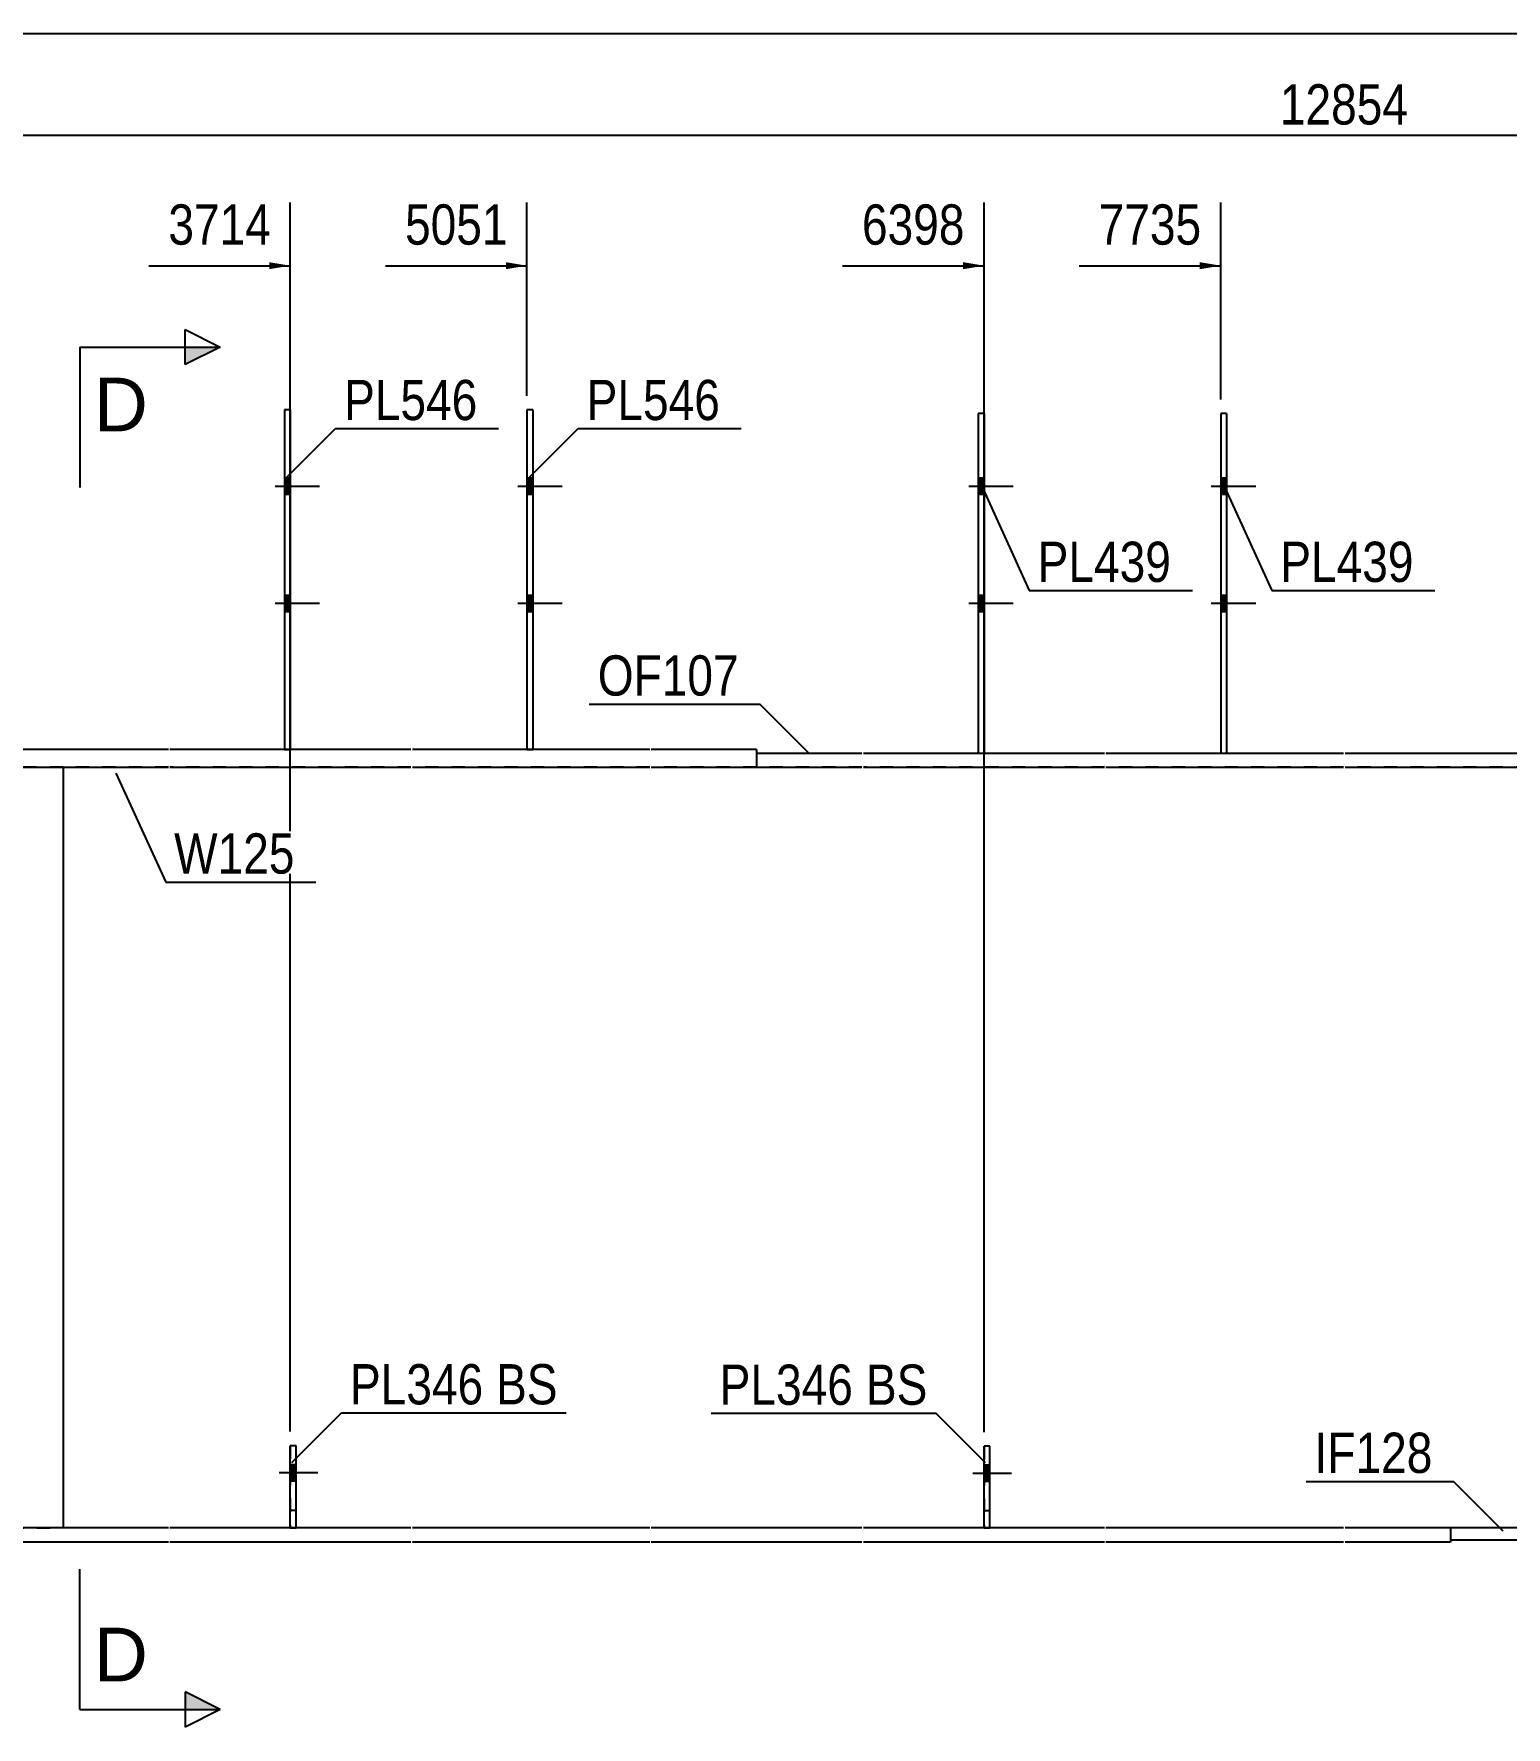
# Model space of a CAD drawing. Header units: millimetres. Extents: x -1029 to -626, y -192 to 86.
# Drawn here: x -923.4 to -818.6, y -35 to 85.5 of the extents above; entities that cross this region are included whole.
import ezdxf

# ---------------------------------------------------------------- set-up
doc = ezdxf.new("R2010")
doc.units = ezdxf.units.MM
doc.linetypes.add('DXK_LINE_DOT1', pattern=[1.8814, 0.9407, -0.9407])
doc.linetypes.add('DXK_LINE_DOT2', pattern=[3.9198, 1.9599, -1.9599])
doc.styles.add('Arial', font='ARIAL.TTF', dxfattribs={"height": 0.2})
doc.styles.add('Arial Narrow', font='ARIALN.TTF', dxfattribs={"height": 0.2})

# ---------------------------------------------------------------- blocks, each defined once
blk = doc.blocks.new('Unknown-624476672-1210')
at = {"color": 5, "linetype": 'Continuous'}
blk.add_line((-626.15, 85.52), (-1026.15, 85.52), dxfattribs=at)
blk = doc.blocks.new('Part-624476672-1689 - 1644')
at = {"color": 2, "linetype": 'Continuous'}
for p, q in [((-871.97, 34.33), (-864.47, 34.33)), ((-871.97, 34.33), (-871.97, 33.33)), ((-864.37, 34.33), (-847.2, 34.33)), ((-847.1, 34.33), (-830.18, 34.33)), ((-830.08, 34.33), (-815.08, 34.33)), ((-814.98, 34.33), (-790.38, 34.33)), ((-790.28, 34.33), (-782.78, 34.33)), ((-782.78, 34.33), (-782.78, 33.33)), ((-871.97, 33.33), (-864.47, 33.33)), ((-864.37, 33.33), (-847.2, 33.33)), ((-847.1, 33.33), (-830.18, 33.33)), ((-830.08, 33.33), (-815.08, 33.33)), ((-814.98, 33.33), (-790.38, 33.33)), ((-790.28, 33.33), (-782.78, 33.33))]:
    blk.add_line(p, q, dxfattribs=at)
blk = doc.blocks.new('Part-624476672-1694 - 1644')
at = {"color": 2, "linetype": 'Continuous'}
for p, q in [((-978.33, 34.58), (-998.33, 34.58)), ((-961.07, 34.58), (-978.23, 34.58)), ((-944.05, 34.58), (-960.97, 34.58)), ((-928.95, 34.58), (-943.95, 34.58)), ((-913.85, 34.58), (-928.85, 34.58)), ((-896.58, 34.58), (-913.75, 34.58)), ((-879.57, 34.58), (-896.48, 34.58)), ((-871.97, 34.58), (-879.47, 34.58)), ((-871.97, 34.58), (-871.97, 33.33)), ((-998.33, 33.33), (-978.33, 33.33)), ((-978.23, 33.33), (-961.07, 33.33)), ((-960.97, 33.33), (-944.05, 33.33)), ((-943.95, 33.33), (-928.95, 33.33)), ((-928.85, 33.33), (-913.85, 33.33)), ((-913.75, 33.33), (-896.58, 33.33)), ((-896.48, 33.33), (-879.57, 33.33)), ((-879.47, 33.33), (-871.97, 33.33))]:
    blk.add_line(p, q, dxfattribs=at)
at = {"color": 7, "linetype": 'DXK_LINE_DOT1'}
blk.add_line((-998.33, 34.58), (-998.33, 33.33), dxfattribs=at)
blk = doc.blocks.new('Part-624476672-1721 - 1644')
at = {"color": 2, "linetype": 'Continuous'}
blk.add_line((-921.35, 33.33), (-921.35, -20.83), dxfattribs=at)
at = {"color": 7, "linetype": 'DXK_LINE_DOT1'}
for p, q in [((-913.85, 33.33), (-921.35, 33.33)), ((-896.58, 33.33), (-913.75, 33.33)), ((-879.57, 33.33), (-896.48, 33.33)), ((-864.47, 33.33), (-879.47, 33.33)), ((-847.2, 33.33), (-864.37, 33.33)), ((-830.18, 33.33), (-847.1, 33.33)), ((-815.08, 33.33), (-830.08, 33.33)), ((-807.46, 33.33), (-814.98, 33.33)), ((-807.46, 33.33), (-807.46, -20.83)), ((-913.85, -20.83), (-921.35, -20.83)), ((-896.58, -20.83), (-913.75, -20.83)), ((-879.57, -20.83), (-896.48, -20.83)), ((-864.47, -20.83), (-879.47, -20.83)), ((-847.2, -20.83), (-864.37, -20.83)), ((-830.18, -20.83), (-847.1, -20.83)), ((-815.08, -20.83), (-830.08, -20.83)), ((-807.46, -20.83), (-814.98, -20.83))]:
    blk.add_line(p, q, dxfattribs=at)
blk = doc.blocks.new('Part-624476672-1743 - 1644')
at = {"color": 7, "linetype": 'DXK_LINE_DOT1'}
for p, q in [((-978.33, 33.33), (-998.33, 33.33)), ((-998.33, 33.33), (-998.33, -20.83)), ((-961.07, 33.33), (-978.23, 33.33)), ((-944.05, 33.33), (-960.97, 33.33)), ((-928.95, 33.33), (-943.95, 33.33)), ((-921.35, 33.33), (-928.85, 33.33)), ((-998.33, -20.83), (-978.33, -20.83)), ((-978.23, -20.83), (-961.07, -20.83)), ((-960.97, -20.83), (-944.05, -20.83)), ((-943.95, -20.83), (-928.95, -20.83)), ((-928.85, -20.83), (-921.35, -20.83))]:
    blk.add_line(p, q, dxfattribs=at)
at = {"color": 2, "linetype": 'Continuous'}
blk.add_line((-921.35, 33.33), (-921.35, -20.83), dxfattribs=at)
blk = doc.blocks.new('Part-624476672-1765 - 1644')
at = {"color": 2, "linetype": 'Continuous'}
for p, q in [((-928.95, -20.83), (-936.45, -20.83)), ((-936.45, -20.83), (-936.45, -21.83)), ((-913.85, -20.83), (-928.85, -20.83)), ((-896.58, -20.83), (-913.75, -20.83)), ((-879.57, -20.83), (-896.48, -20.83)), ((-864.47, -20.83), (-879.47, -20.83)), ((-847.2, -20.83), (-864.37, -20.83)), ((-830.18, -20.83), (-847.1, -20.83)), ((-822.58, -20.83), (-830.08, -20.83)), ((-822.58, -20.83), (-822.58, -21.83)), ((-928.95, -21.83), (-936.45, -21.83)), ((-913.85, -21.83), (-928.85, -21.83)), ((-896.58, -21.83), (-913.75, -21.83)), ((-879.57, -21.83), (-896.48, -21.83)), ((-864.47, -21.83), (-879.47, -21.83)), ((-847.2, -21.83), (-864.37, -21.83)), ((-830.18, -21.83), (-847.1, -21.83)), ((-822.58, -21.83), (-830.08, -21.83))]:
    blk.add_line(p, q, dxfattribs=at)
blk = doc.blocks.new('Part-624476672-2201 - 1644')
at = {"color": 2, "linetype": 'Continuous'}
for p, q in [((-905.17, -20.81), (-905.17, -14.97)), ((-904.75, -14.97), (-905.17, -14.97)), ((-904.75, -20.81), (-904.75, -14.97)), ((-905.17, -20.81), (-904.75, -20.81))]:
    blk.add_line(p, q, dxfattribs=at)
at = {"color": 7, "linetype": 'DXK_LINE_DOT1'}
blk.add_line((-905.17, -19.56), (-904.75, -19.56), dxfattribs=at)
blk = doc.blocks.new('Part-624476672-1787 - 1644')
at = {"color": 2, "linetype": 'Continuous'}
for p, q in [((-815.08, -20.83), (-822.58, -20.83)), ((-822.58, -20.83), (-822.58, -21.67)), ((-822.58, -21.67), (-815.08, -21.67)), ((-807.46, -20.83), (-814.98, -20.83)), ((-814.98, -21.67), (-807.48, -21.67)), ((-807.48, -21.67), (-790.38, -22.52)), ((-807.46, -20.83), (-790.38, -21.69)), ((-790.28, -21.75), (-775.28, -22.5)), ((-790.28, -22.58), (-775.28, -23.33)), ((-775.18, -26.42), (-758.01, -27.28)), ((-775.18, -27.26), (-758.01, -28.11)), ((-757.91, -32.01), (-731.5, -33.33)), ((-757.91, -32.85), (-731.54, -34.17)), ((-731.5, -33.33), (-731.54, -34.17))]:
    blk.add_line(p, q, dxfattribs=at)
blk = doc.blocks.new('Part-624476672-2062 - 1644')
at = {"color": 2, "linetype": 'Continuous'}
for p, q in [((-887.9, 58.75), (-888.32, 58.75)), ((-888.32, 58.75), (-888.32, 34.58)), ((-887.9, 58.75), (-887.9, 34.58))]:
    blk.add_line(p, q, dxfattribs=at)
at = {"color": 7, "linetype": 'DXK_LINE_DOT1'}
blk.add_line((-888.32, 34.58), (-887.9, 34.58), dxfattribs=at)
blk = doc.blocks.new('Part-624476672-2057 - 1644')
at = {"color": 2, "linetype": 'Continuous'}
for p, q in [((-838.52, 58.5), (-838.93, 58.5)), ((-838.93, 58.5), (-838.93, 34.33)), ((-838.52, 58.5), (-838.52, 34.33))]:
    blk.add_line(p, q, dxfattribs=at)
at = {"color": 7, "linetype": 'DXK_LINE_DOT1'}
blk.add_line((-838.93, 34.33), (-838.52, 34.33), dxfattribs=at)
blk = doc.blocks.new('Part-624476672-2206 - 1644')
at = {"color": 7, "linetype": 'DXK_LINE_DOT1'}
for p, q in [((-905.17, -14.97), (-905.17, -20.81)), ((-904.75, -14.97), (-905.17, -14.97)), ((-904.75, -20.81), (-904.75, -14.97)), ((-905.17, -20.81), (-904.75, -20.81))]:
    blk.add_line(p, q, dxfattribs=at)
blk = doc.blocks.new('Part-624476672-2020 - 1644')
at = {"color": 2, "linetype": 'Continuous'}
for p, q in [((-905.17, 58.75), (-905.58, 58.75)), ((-905.58, 58.75), (-905.58, 34.58)), ((-905.17, 58.75), (-905.17, 34.58))]:
    blk.add_line(p, q, dxfattribs=at)
at = {"color": 7, "linetype": 'DXK_LINE_DOT1'}
blk.add_line((-905.58, 34.58), (-905.17, 34.58), dxfattribs=at)
blk = doc.blocks.new('Part-624476672-2241 - 1644')
at = {"color": 2, "linetype": 'Continuous'}
for p, q in [((-855.78, 58.5), (-856.2, 58.5)), ((-856.2, 58.5), (-856.2, 34.33)), ((-855.78, 58.5), (-855.78, 34.33))]:
    blk.add_line(p, q, dxfattribs=at)
at = {"color": 7, "linetype": 'DXK_LINE_DOT1'}
blk.add_line((-856.2, 34.33), (-855.78, 34.33), dxfattribs=at)
blk = doc.blocks.new('Part-624476672-2246 - 1644')
at = {"color": 2, "linetype": 'Continuous'}
for p, q in [((-855.78, -20.83), (-855.78, -15)), ((-855.37, -15), (-855.78, -15)), ((-855.37, -20.83), (-855.37, -15))]:
    blk.add_line(p, q, dxfattribs=at)
at = {"color": 7, "linetype": 'DXK_LINE_DOT1'}
for p, q in [((-855.78, -19.58), (-855.37, -19.58)), ((-855.78, -20.83), (-855.37, -20.83))]:
    blk.add_line(p, q, dxfattribs=at)
blk = doc.blocks.new('Part-624476672-2251 - 1644')
at = {"color": 7, "linetype": 'DXK_LINE_DOT1'}
for p, q in [((-855.78, -15), (-855.78, -20.83)), ((-855.37, -15), (-855.78, -15)), ((-855.37, -20.83), (-855.37, -15))]:
    blk.add_line(p, q, dxfattribs=at)
blk = doc.blocks.new('Bolt-624476672-2259 - 1644')
at = {"linetype": 'Continuous'}
for points in [[(-905.17, 52.75), (-905.17, 53.91), (-905.58, 53.91), (-905.58, 52.75)], [(-905.17, 52.75), (-905.17, 53.91), (-905.58, 53.91), (-905.58, 52.75)], [(-905.17, 44.41), (-905.17, 45.58), (-905.58, 45.58), (-905.58, 44.41)], [(-905.17, 44.41), (-905.17, 45.58), (-905.58, 45.58), (-905.58, 44.41)]]:
    blk.add_hatch(color=3, dxfattribs=at).paths.add_polyline_path(points)
at = {"color": 3, "linetype": 'Continuous'}
for p, q in [((-906.25, 53.33), (-903.08, 53.33)), ((-906.25, 53.33), (-903.08, 53.33)), ((-905.58, 53.91), (-905.17, 53.91)), ((-905.58, 53.91), (-905.17, 53.91)), ((-905.58, 52.75), (-905.17, 52.75)), ((-905.58, 52.75), (-905.17, 52.75)), ((-906.25, 45), (-903.08, 45)), ((-906.25, 45), (-903.08, 45)), ((-905.58, 45.58), (-905.17, 45.58)), ((-905.58, 45.58), (-905.17, 45.58)), ((-905.58, 44.41), (-905.17, 44.41)), ((-905.58, 44.41), (-905.17, 44.41))]:
    blk.add_line(p, q, dxfattribs=at)
blk = doc.blocks.new('Bolt-624476672-2263 - 1644')
at = {"linetype": 'Continuous'}
for points in [[(-838.52, 52.75), (-838.52, 53.91), (-838.93, 53.91), (-838.93, 52.75)], [(-838.52, 52.75), (-838.52, 53.91), (-838.93, 53.91), (-838.93, 52.75)], [(-838.52, 44.41), (-838.52, 45.58), (-838.93, 45.58), (-838.93, 44.41)], [(-838.52, 44.41), (-838.52, 45.58), (-838.93, 45.58), (-838.93, 44.41)]]:
    blk.add_hatch(color=3, dxfattribs=at).paths.add_polyline_path(points)
at = {"color": 3, "linetype": 'Continuous'}
for p, q in [((-839.6, 53.33), (-836.43, 53.33)), ((-839.6, 53.33), (-836.43, 53.33)), ((-838.93, 53.91), (-838.52, 53.91)), ((-838.93, 53.91), (-838.52, 53.91)), ((-838.93, 52.75), (-838.52, 52.75)), ((-838.93, 52.75), (-838.52, 52.75)), ((-839.6, 45), (-836.43, 45)), ((-839.6, 45), (-836.43, 45)), ((-838.93, 45.58), (-838.52, 45.58)), ((-838.93, 45.58), (-838.52, 45.58)), ((-838.93, 44.41), (-838.52, 44.41)), ((-838.93, 44.41), (-838.52, 44.41))]:
    blk.add_line(p, q, dxfattribs=at)
blk = doc.blocks.new('Bolt-624476672-2264 - 1644')
at = {"linetype": 'Continuous'}
for points in [[(-887.9, 52.75), (-887.9, 53.91), (-888.32, 53.91), (-888.32, 52.75)], [(-887.9, 52.75), (-887.9, 53.91), (-888.32, 53.91), (-888.32, 52.75)], [(-887.9, 44.41), (-887.9, 45.58), (-888.32, 45.58), (-888.32, 44.41)], [(-887.9, 44.41), (-887.9, 45.58), (-888.32, 45.58), (-888.32, 44.41)]]:
    blk.add_hatch(color=3, dxfattribs=at).paths.add_polyline_path(points)
at = {"color": 3, "linetype": 'Continuous'}
for p, q in [((-888.98, 53.33), (-885.82, 53.33)), ((-888.98, 53.33), (-885.82, 53.33)), ((-888.32, 53.91), (-887.9, 53.91)), ((-888.32, 53.91), (-887.9, 53.91)), ((-888.32, 52.75), (-887.9, 52.75)), ((-888.32, 52.75), (-887.9, 52.75)), ((-888.98, 45), (-885.82, 45)), ((-888.98, 45), (-885.82, 45)), ((-888.32, 45.58), (-887.9, 45.58)), ((-888.32, 45.58), (-887.9, 45.58)), ((-888.32, 44.41), (-887.9, 44.41)), ((-888.32, 44.41), (-887.9, 44.41))]:
    blk.add_line(p, q, dxfattribs=at)
blk = doc.blocks.new('Bolt-624476672-2270 - 1644')
at = {"linetype": 'Continuous'}
blk.add_hatch(color=3, dxfattribs=at).paths.add_polyline_path([(-904.75, -17.47), (-904.75, -16.31), (-905.17, -16.31), (-905.17, -17.47)])
at = {"color": 3, "linetype": 'Continuous'}
for p, q in [((-905.17, -16.31), (-904.75, -16.31)), ((-905.96, -16.89), (-903.21, -16.89)), ((-905.17, -17.47), (-904.75, -17.47))]:
    blk.add_line(p, q, dxfattribs=at)
blk = doc.blocks.new('Bolt-624476672-2271 - 1644')
at = {"color": 3, "linetype": 'DXK_LINE_DOT2'}
for p, q in [((-905.17, -16.31), (-904.75, -16.31)), ((-905.96, -16.89), (-903.21, -16.89)), ((-905.17, -17.47), (-904.75, -17.47))]:
    blk.add_line(p, q, dxfattribs=at)
blk = doc.blocks.new('Bolt-624476672-2278 - 1644')
at = {"linetype": 'Continuous'}
for points in [[(-855.78, 52.75), (-855.78, 53.91), (-856.2, 53.91), (-856.2, 52.75)], [(-855.78, 52.75), (-855.78, 53.91), (-856.2, 53.91), (-856.2, 52.75)], [(-855.78, 44.41), (-855.78, 45.58), (-856.2, 45.58), (-856.2, 44.41)], [(-855.78, 44.41), (-855.78, 45.58), (-856.2, 45.58), (-856.2, 44.41)]]:
    blk.add_hatch(color=3, dxfattribs=at).paths.add_polyline_path(points)
at = {"color": 3, "linetype": 'Continuous'}
for p, q in [((-856.87, 53.33), (-853.7, 53.33)), ((-856.87, 53.33), (-853.7, 53.33)), ((-856.2, 53.91), (-855.78, 53.91)), ((-856.2, 53.91), (-855.78, 53.91)), ((-856.2, 52.75), (-855.78, 52.75)), ((-856.2, 52.75), (-855.78, 52.75)), ((-856.87, 45), (-853.7, 45)), ((-856.87, 45), (-853.7, 45)), ((-856.2, 45.58), (-855.78, 45.58)), ((-856.2, 45.58), (-855.78, 45.58)), ((-856.2, 44.41), (-855.78, 44.41)), ((-856.2, 44.41), (-855.78, 44.41))]:
    blk.add_line(p, q, dxfattribs=at)
blk = doc.blocks.new('Bolt-624476672-2279 - 1644')
at = {"linetype": 'Continuous'}
blk.add_hatch(color=3, dxfattribs=at).paths.add_polyline_path([(-855.37, -17.5), (-855.37, -16.33), (-855.78, -16.33), (-855.78, -17.5)])
at = {"color": 3, "linetype": 'Continuous'}
for p, q in [((-855.78, -16.33), (-855.37, -16.33)), ((-856.58, -16.92), (-853.83, -16.92)), ((-855.78, -17.5), (-855.37, -17.5))]:
    blk.add_line(p, q, dxfattribs=at)
blk = doc.blocks.new('Bolt-624476672-2280 - 1644')
at = {"color": 3, "linetype": 'DXK_LINE_DOT2'}
for p, q in [((-855.78, -16.33), (-855.37, -16.33)), ((-856.58, -16.92), (-853.83, -16.92)), ((-855.78, -17.5), (-855.37, -17.5))]:
    blk.add_line(p, q, dxfattribs=at)
blk = doc.blocks.new('StraightDimension-624476672-7456 - 1644')
at = {"linetype": 'Continuous'}
blk.add_hatch(color=7, dxfattribs=at).paths.add_polyline_path([(-840.43, 69.27), (-838.93, 69.02), (-840.43, 68.77)])
at = {"color": 7, "linetype": 'Continuous'}
for p, q in [((-838.93, 59.5), (-838.93, 73.52)), ((-849, 69.02), (-838.93, 69.02))]:
    blk.add_line(p, q, dxfattribs=at)
at = {"color": 0}
blk.add_wipeout([(-839.71, 69.92), (-839.71, 74.12), (-848.22, 74.12), (-848.22, 69.92)], dxfattribs=at)
at = {"color": 3, "style": 'Arial Narrow'}
blk.add_text('7735', height=2.863, dxfattribs=at).set_placement((-847.62, 70.52))
blk = doc.blocks.new('StraightDimension-624476672-2683 - 1644')
at = {"color": 7, "linetype": 'Continuous'}
blk.add_line((-1000, 78.32), (-660.29, 78.32), dxfattribs=at)
at = {"color": 0}
blk.add_wipeout([(-824.98, 78.47), (-824.98, 82.67), (-835.32, 82.67), (-835.32, 78.47)], dxfattribs=at)
at = {"color": 3, "style": 'Arial Narrow'}
blk.add_text('12854', height=2.863, dxfattribs=at).set_placement((-834.72, 79.07))
blk = doc.blocks.new('StraightDimension-624476672-7457 - 1644')
at = {"linetype": 'Continuous'}
blk.add_hatch(color=7, dxfattribs=at).paths.add_polyline_path([(-857.28, 69.27), (-855.78, 69.02), (-857.28, 68.77)])
at = {"color": 7, "linetype": 'Continuous'}
for p, q in [((-855.78, -14), (-855.78, 73.52)), ((-865.85, 69.02), (-855.78, 69.02))]:
    blk.add_line(p, q, dxfattribs=at)
at = {"color": 0}
blk.add_wipeout([(-856.56, 69.92), (-856.56, 74.12), (-865.07, 74.12), (-865.07, 69.92)], dxfattribs=at)
at = {"color": 3, "style": 'Arial Narrow'}
blk.add_text('6398', height=2.863, dxfattribs=at).set_placement((-864.47, 70.52))
blk = doc.blocks.new('StraightDimension-624476672-7458 - 1644')
at = {"linetype": 'Continuous'}
blk.add_hatch(color=7, dxfattribs=at).paths.add_polyline_path([(-889.82, 69.27), (-888.32, 69.02), (-889.82, 68.77)])
at = {"color": 7, "linetype": 'Continuous'}
for p, q in [((-888.32, 59.75), (-888.32, 73.52)), ((-898.38, 69.02), (-888.32, 69.02))]:
    blk.add_line(p, q, dxfattribs=at)
at = {"color": 0}
blk.add_wipeout([(-889.09, 69.92), (-889.09, 74.12), (-897.6, 74.12), (-897.6, 69.92)], dxfattribs=at)
at = {"color": 3, "style": 'Arial Narrow'}
blk.add_text('5051', height=2.863, dxfattribs=at).set_placement((-897, 70.52))
blk = doc.blocks.new('StraightDimension-624476672-7459 - 1644')
at = {"linetype": 'Continuous'}
blk.add_hatch(color=7, dxfattribs=at).paths.add_polyline_path([(-906.67, 69.27), (-905.17, 69.02), (-906.67, 68.77)])
at = {"color": 7, "linetype": 'Continuous'}
for p, q in [((-905.17, -13.97), (-905.17, 73.52)), ((-915.23, 69.02), (-905.17, 69.02))]:
    blk.add_line(p, q, dxfattribs=at)
at = {"color": 0}
blk.add_wipeout([(-905.94, 69.92), (-905.94, 74.12), (-914.45, 74.12), (-914.45, 69.92)], dxfattribs=at)
at = {"color": 3, "style": 'Arial Narrow'}
blk.add_text('3714', height=2.863, dxfattribs=at).set_placement((-913.85, 70.52))
blk = doc.blocks.new('Mark-624476672-2053 - 1644')
at = {"color": 0}
blk.add_wipeout([(-825.19, 46.51), (-825.19, 49.51), (-834.69, 49.51), (-834.69, 46.51)], dxfattribs=at)
blk.add_wipeout([(-825.19, 46.51), (-825.19, 49.51), (-834.69, 49.51), (-834.69, 46.51)], dxfattribs=at)
at = {"color": 7, "linetype": 'Continuous'}
for p, q in [((-838.83, 53.64), (-835.29, 45.91)), ((-835.29, 45.91), (-823.69, 45.91))]:
    blk.add_line(p, q, dxfattribs=at)
at = {"color": 3, "style": 'Arial Narrow'}
blk.add_text('PL439', height=2.863, dxfattribs=at).set_placement((-834.69, 46.51))
blk = doc.blocks.new('Mark-624476672-1685 - 1644')
at = {"color": 7, "linetype": 'Continuous'}
blk.add_line((-868.2, 34.28), (-871.73, 37.82), dxfattribs=at)
at = {"color": 0}
blk.add_wipeout([(-873.23, 38.42), (-873.23, 41.42), (-883.28, 41.42), (-883.28, 38.42)], dxfattribs=at)
blk.add_wipeout([(-873.23, 38.42), (-873.23, 41.42), (-883.28, 41.42), (-883.28, 38.42)], dxfattribs=at)
at = {"color": 7, "linetype": 'Continuous'}
blk.add_line((-883.88, 37.82), (-871.73, 37.82), dxfattribs=at)
at = {"color": 3, "style": 'Arial Narrow'}
blk.add_text('OF107', height=2.863, dxfattribs=at).set_placement((-883.28, 38.42))
blk = doc.blocks.new('Mark-624476672-1717 - 1644')
at = {"color": 0}
blk.add_wipeout([(-904.86, 25.75), (-904.86, 28.75), (-913.44, 28.75), (-913.44, 25.75)], dxfattribs=at)
blk.add_wipeout([(-904.86, 25.75), (-904.86, 28.75), (-913.44, 28.75), (-913.44, 25.75)], dxfattribs=at)
at = {"color": 7, "linetype": 'Continuous'}
for p, q in [((-917.58, 32.89), (-914.04, 25.15)), ((-914.04, 25.15), (-903.36, 25.15))]:
    blk.add_line(p, q, dxfattribs=at)
at = {"color": 3, "style": 'Arial Narrow'}
blk.add_text('W125', height=2.863, dxfattribs=at).set_placement((-913.44, 25.75))
blk = doc.blocks.new('Mark-624476672-1783 - 1644')
at = {"color": 7, "linetype": 'Continuous'}
blk.add_line((-818.81, -21.05), (-822.35, -17.51), dxfattribs=at)
at = {"color": 0}
blk.add_wipeout([(-823.85, -16.91), (-823.85, -13.91), (-832.25, -13.91), (-832.25, -16.91)], dxfattribs=at)
blk.add_wipeout([(-823.85, -16.91), (-823.85, -13.91), (-832.25, -13.91), (-832.25, -16.91)], dxfattribs=at)
at = {"color": 7, "linetype": 'Continuous'}
blk.add_line((-832.85, -17.51), (-822.35, -17.51), dxfattribs=at)
at = {"color": 3, "style": 'Arial Narrow'}
blk.add_text('IF128', height=2.863, dxfattribs=at).set_placement((-832.25, -16.91))
blk = doc.blocks.new('MarkSet-624476672-2888 - 1644')
at = {"color": 0}
for points in [[(-891.42, -12.03), (-891.42, -9.03), (-900.92, -9.03), (-900.92, -12.03)], [(-886.14, -12.03), (-886.14, -9.03), (-890.52, -9.03), (-890.52, -12.03)]]:
    blk.add_wipeout(points, dxfattribs=at)
for points in [[(-891.42, -12.03), (-891.42, -9.03), (-900.92, -9.03), (-900.92, -12.03)], [(-886.14, -12.03), (-886.14, -9.03), (-890.52, -9.03), (-890.52, -12.03)]]:
    blk.add_wipeout(points, dxfattribs=at)
at = {"color": 7, "linetype": 'Continuous'}
for p, q in [((-905.06, -16.17), (-901.52, -12.63)), ((-901.52, -12.63), (-885.54, -12.63))]:
    blk.add_line(p, q, dxfattribs=at)
at = {"color": 3, "style": 'Arial Narrow'}
for s, p in [('PL346', (-900.92, -12.03)), ('BS', (-890.52, -12.03))]:
    blk.add_text(s, height=2.863, dxfattribs=at).set_placement(p)
blk = doc.blocks.new('Mark-624476672-2016 - 1644')
at = {"color": 0}
blk.add_wipeout([(-891.84, 58.03), (-891.84, 61.03), (-901.34, 61.03), (-901.34, 58.03)], dxfattribs=at)
blk.add_wipeout([(-891.84, 58.03), (-891.84, 61.03), (-901.34, 61.03), (-901.34, 58.03)], dxfattribs=at)
at = {"color": 7, "linetype": 'Continuous'}
for p, q in [((-905.48, 53.89), (-901.94, 57.43)), ((-901.94, 57.43), (-890.34, 57.43))]:
    blk.add_line(p, q, dxfattribs=at)
at = {"color": 3, "style": 'Arial Narrow'}
blk.add_text('PL546', height=2.863, dxfattribs=at).set_placement((-901.34, 58.03))
blk = doc.blocks.new('Mark-624476672-2058 - 1644')
at = {"color": 0}
blk.add_wipeout([(-874.57, 58.03), (-874.57, 61.03), (-884.07, 61.03), (-884.07, 58.03)], dxfattribs=at)
blk.add_wipeout([(-874.57, 58.03), (-874.57, 61.03), (-884.07, 61.03), (-884.07, 58.03)], dxfattribs=at)
at = {"color": 7, "linetype": 'Continuous'}
for p, q in [((-888.21, 53.89), (-884.67, 57.43)), ((-884.67, 57.43), (-873.07, 57.43))]:
    blk.add_line(p, q, dxfattribs=at)
at = {"color": 3, "style": 'Arial Narrow'}
blk.add_text('PL546', height=2.863, dxfattribs=at).set_placement((-884.07, 58.03))
blk = doc.blocks.new('Mark-624476672-2237 - 1644')
at = {"color": 0}
blk.add_wipeout([(-842.45, 46.51), (-842.45, 49.51), (-851.96, 49.51), (-851.96, 46.51)], dxfattribs=at)
blk.add_wipeout([(-842.45, 46.51), (-842.45, 49.51), (-851.96, 49.51), (-851.96, 46.51)], dxfattribs=at)
at = {"color": 7, "linetype": 'Continuous'}
for p, q in [((-856.09, 53.64), (-852.56, 45.91)), ((-852.56, 45.91), (-840.95, 45.91))]:
    blk.add_line(p, q, dxfattribs=at)
at = {"color": 3, "style": 'Arial Narrow'}
blk.add_text('PL439', height=2.863, dxfattribs=at).set_placement((-851.96, 46.51))
blk = doc.blocks.new('SectionMark-624476672-2857 - 1644')
at = {"linetype": 'Continuous'}
for points in [[(-912.66, 61.98), (-912.66, 63.23), (-910.16, 63.23)], [(-912.66, -33.75), (-912.66, -32.5), (-910.16, -33.75)]]:
    blk.add_hatch(color=30, dxfattribs=at).paths.add_polyline_path(points)
at = {"color": 30, "linetype": 'Continuous'}
for p, q in [((-912.66, 61.98), (-912.66, 64.48)), ((-912.66, 64.48), (-910.16, 63.23)), ((-920.16, 63.23), (-920.16, 53.23)), ((-920.16, 63.23), (-910.16, 63.23)), ((-910.16, 63.23), (-912.66, 61.98)), ((-920.16, -33.75), (-920.16, -23.75)), ((-910.16, -33.75), (-912.66, -32.5)), ((-912.66, -32.5), (-912.66, -35)), ((-920.16, -33.75), (-910.16, -33.75)), ((-910.16, -33.75), (-912.66, -35))]:
    blk.add_line(p, q, dxfattribs=at)
at = {"color": 0, "linetype": 'Continuous'}
for points in [[(-915.31, 57.23), (-915.31, 61.23), (-919.16, 61.23), (-919.16, 57.23)], [(-915.31, -31.75), (-915.31, -27.75), (-919.16, -27.75), (-919.16, -31.75)]]:
    blk.add_wipeout(points, dxfattribs=at)
at = {"color": 96, "linetype": 'Continuous', "style": 'Arial'}
for p in [(-919.16, 57.23), (-919.16, -31.75)]:
    blk.add_text('D', height=3.82, dxfattribs=at).set_placement(p)
blk = doc.blocks.new('MarkSet-624476672-2894 - 1644')
at = {"color": 0}
for points in [[(-865.09, -12.06), (-865.09, -9.06), (-874.6, -9.06), (-874.6, -12.06)], [(-859.81, -12.06), (-859.81, -9.06), (-864.19, -9.06), (-864.19, -12.06)]]:
    blk.add_wipeout(points, dxfattribs=at)
for points in [[(-865.09, -12.06), (-865.09, -9.06), (-874.6, -9.06), (-874.6, -12.06)], [(-859.81, -12.06), (-859.81, -9.06), (-864.19, -9.06), (-864.19, -12.06)]]:
    blk.add_wipeout(points, dxfattribs=at)
at = {"color": 7, "linetype": 'Continuous'}
for p in [(-875.2, -12.66), (-855.68, -16.19)]:
    blk.add_line(p, (-859.21, -12.66), dxfattribs=at)
at = {"color": 3, "style": 'Arial Narrow'}
for s, p in [('PL346', (-874.6, -12.06)), ('BS', (-864.19, -12.06))]:
    blk.add_text(s, height=2.863, dxfattribs=at).set_placement(p)

msp = doc.modelspace()

# ---------------------------------------------------------------- block references
for name in ['Unknown-624476672-1210', 'Part-624476672-2020 - 1644', 'Part-624476672-2062 - 1644', 'Part-624476672-2241 - 1644', 'Part-624476672-2057 - 1644', 'Bolt-624476672-2259 - 1644', 'Bolt-624476672-2264 - 1644', 'Bolt-624476672-2278 - 1644', 'Bolt-624476672-2263 - 1644', 'Part-624476672-1694 - 1644', 'Part-624476672-1689 - 1644', 'Part-624476672-1743 - 1644', 'Part-624476672-1721 - 1644', 'Part-624476672-2201 - 1644', 'Part-624476672-2206 - 1644', 'Part-624476672-2246 - 1644', 'Part-624476672-2251 - 1644', 'Bolt-624476672-2270 - 1644', 'Bolt-624476672-2271 - 1644', 'Bolt-624476672-2279 - 1644', 'Bolt-624476672-2280 - 1644', 'Part-624476672-1765 - 1644', 'Part-624476672-1787 - 1644']:
    msp.add_blockref(name, (0, 0))

# ---------------------------------------------------------------- next in the draw order: block references
for name in ['StraightDimension-624476672-7456 - 1644', 'Mark-624476672-1783 - 1644']:
    msp.add_blockref(name, (0, 0))

# ---------------------------------------------------------------- next in the draw order: block references
msp.add_blockref('StraightDimension-624476672-2683 - 1644', (0, 0))

# ---------------------------------------------------------------- next in the draw order: block references
for name in ['StraightDimension-624476672-7459 - 1644', 'StraightDimension-624476672-7458 - 1644', 'StraightDimension-624476672-7457 - 1644', 'Mark-624476672-2053 - 1644', 'Mark-624476672-1685 - 1644']:
    msp.add_blockref(name, (0, 0))

# ---------------------------------------------------------------- next in the draw order: block references
for name in ['Mark-624476672-2016 - 1644', 'Mark-624476672-2058 - 1644', 'Mark-624476672-2237 - 1644', 'Mark-624476672-1717 - 1644', 'MarkSet-624476672-2888 - 1644', 'MarkSet-624476672-2894 - 1644']:
    msp.add_blockref(name, (0, 0))

# ---------------------------------------------------------------- next in the draw order: block references
msp.add_blockref('SectionMark-624476672-2857 - 1644', (0, 0))

doc.saveas('drawing.dxf')
